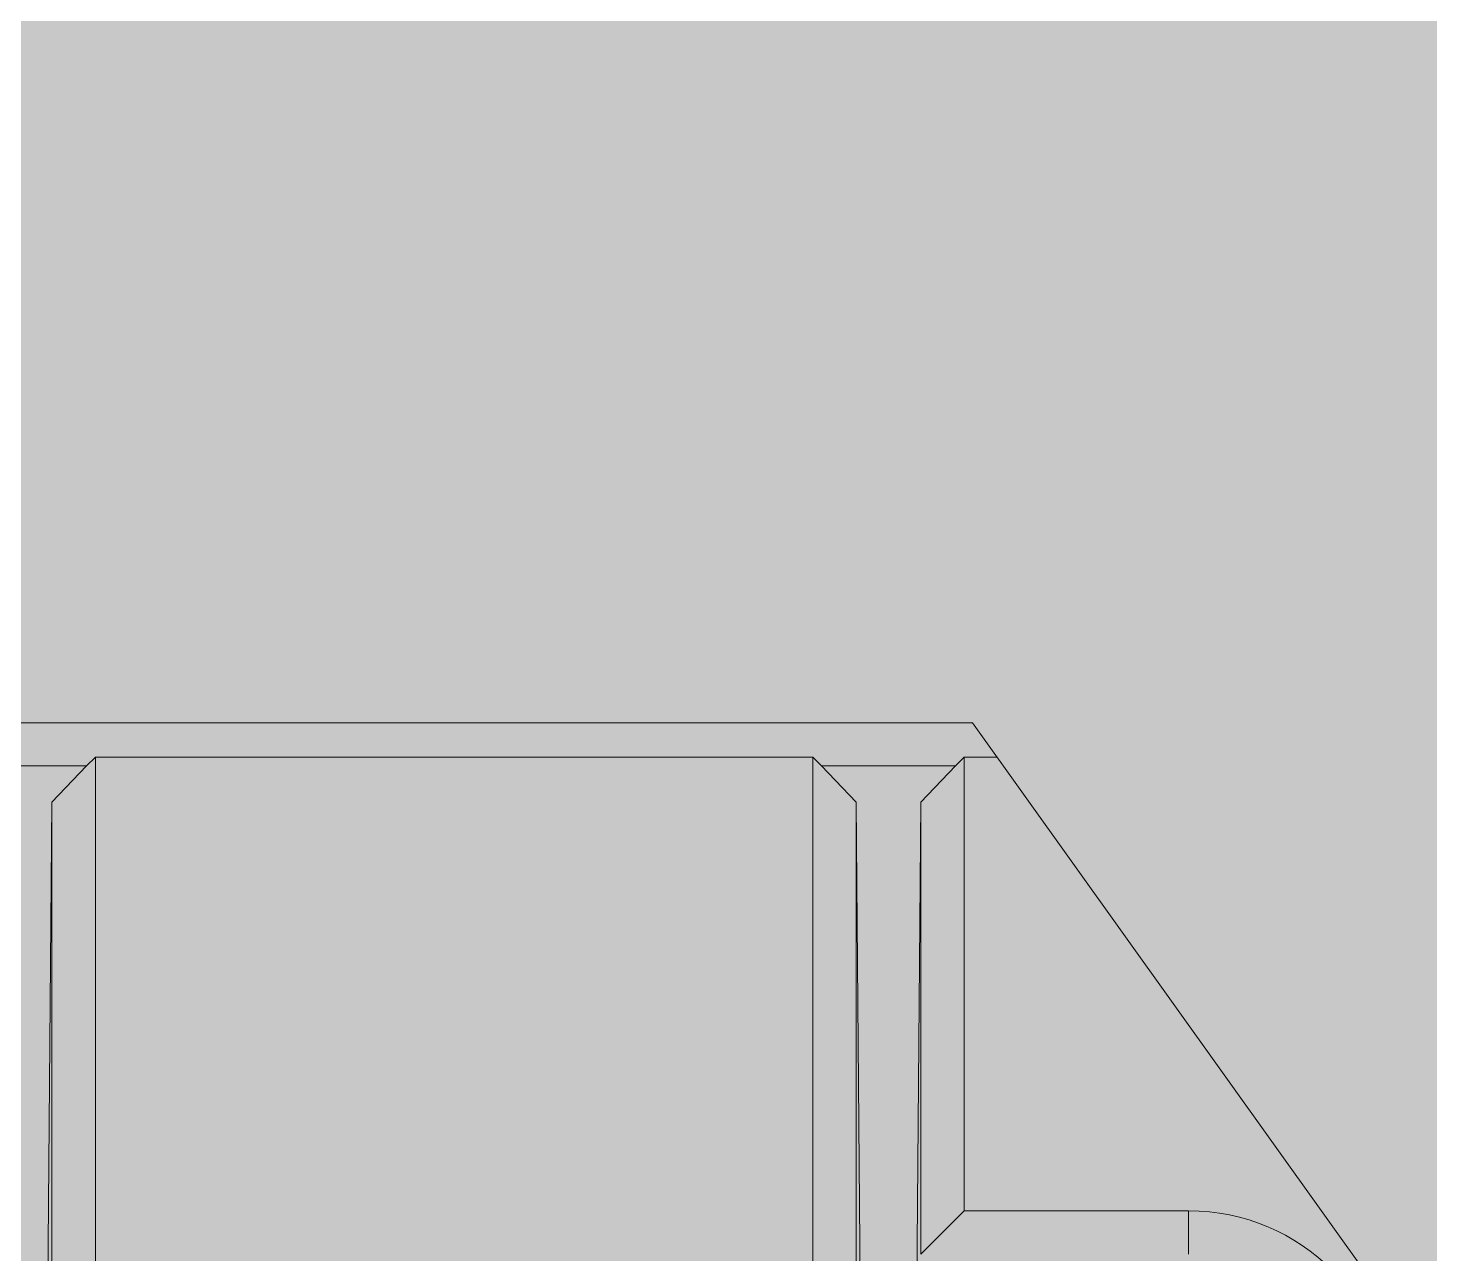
# Model space of a CAD drawing. Extents: x -3450 to 27857, y -1288 to 11880.
# Drawn here: x 549.82 to 570.91, y 1007.85 to 1026.3 of the extents above; entities that cross this region are included whole.
import ezdxf

# ---------------------------------------------------------------- set-up
doc = ezdxf.new("R2010")
doc.units = 0
doc.layers.add('188K-SM-03-F20-MECH-EQ-Y2257103$0$01-電力-CSA', color=1, linetype='Continuous')
doc.layers.add('188K-SM-03-F20-MECH-EQ-Y2257103$0$XFM7Q20PCW-200K$0$PCW EQ', color=22, linetype='Continuous', lineweight=9)

# ---------------------------------------------------------------- blocks, each defined once
blk = doc.blocks.new('188K-SM-03-F20-MECH-EQ-Y2257103$0$XFM7Q20PCW-200K$0$PCW-防震基座-更新後 - PCW-防震基座-更新後-V1242-CUB_L40')
for p, q in [((-337.01, -510.89), (-335.75, -661.71)), ((-437.51, -515.98), (-436.29, -661.71)), ((-341.99, -515.98), (-343.21, -661.71)), ((-436.29, -518.41), (-436.29, -661.71)), ((-431.25, -666.89), (-431.25, -518.49)), ((-348.25, -518.49), (-348.25, -666.89)), ((-343.21, -661.71), (-343.21, -518.41)), ((-329.75, -670.89), (-279.75, -600.89)), ((-335.75, -609.39), (-335.75, -661.71)), ((-335.75, -609.39), (-330.71, -614.39)), ((-330.71, -666.89), (-330.71, -614.39)), ((-330.71, -614.39), (-304.75, -614.39)), ((-436.29, -661.71), (-432.26, -665.89)), ((-347.24, -665.89), (-343.21, -661.71)), ((-335.75, -661.71), (-331.72, -665.89)), ((-432.26, -665.89), (-447.79, -665.89)), ((-431.25, -666.89), (-432.26, -665.89)), ((-347.24, -665.89), (-348.25, -666.89)), ((-331.72, -665.89), (-347.24, -665.89)), ((-330.71, -666.89), (-331.72, -665.89)), ((-348.25, -666.89), (-431.25, -666.89)), ((-326.89, -666.89), (-330.71, -666.89)), ((-449.75, -670.89), (-329.75, -670.89))]:
    blk.add_line(p, q)
at = {"flags": 128}
blk.add_lwpolyline([(-304.75, -614.39), (-304.75, -609.39)], dxfattribs=at)
blk.add_arc((-304.75, -590.89), 23.5, 270, 90)
blk = doc.blocks.new('188K-SM-03-F20-MECH-EQ-Y2257103')
at = {"layer": '188K-SM-03-F20-MECH-EQ-Y2257103$0$01-電力-CSA', "color": 217, "ltscale": 1000, "true_color": 0x93278f, "const_width": 80}
blk.add_lwpolyline([(889.419, 1795.566), (548.556, 1795.566), (548.556, 63.206), (889.419, 63.206)], close=True, dxfattribs=at)
at = {"layer": '188K-SM-03-F20-MECH-EQ-Y2257103$0$XFM7Q20PCW-200K$0$PCW EQ', "xscale": -0.1300000000000002, "yscale": 0.1300000000000002, "zscale": 0.1300000000000002, "rotation": 180}
blk.add_blockref('188K-SM-03-F20-MECH-EQ-Y2257103$0$XFM7Q20PCW-200K$0$PCW-防震基座-更新後 - PCW-防震基座-更新後-V1242-CUB_L40', (606.9, 928.63), dxfattribs=at)

msp = doc.modelspace()

# ---------------------------------------------------------------- block references
msp.add_blockref('188K-SM-03-F20-MECH-EQ-Y2257103', (0, 0))

doc.saveas('drawing.dxf')
